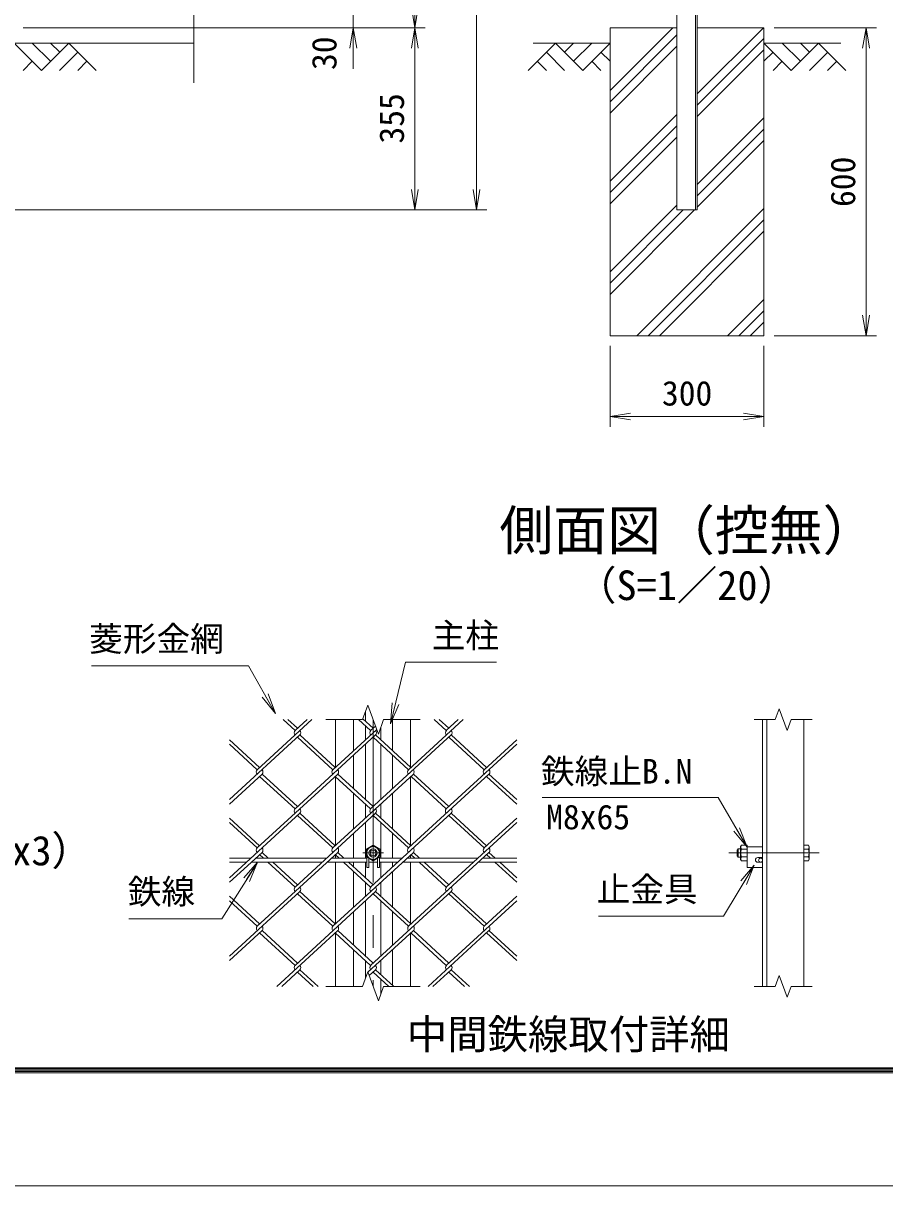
# Model space of a CAD drawing. Units: millimetres at full size. Extents: x -4200 to 4200, y -2970 to 2970.
# Drawn here: x -1217 to 462, y -2970 to -705 of the extents above; entities that cross this region are included whole.
import ezdxf
from ezdxf.enums import TextEntityAlignment as Align

# ---------------------------------------------------------------- set-up
doc = ezdxf.new("R2010")
doc.units = ezdxf.units.MM
doc.header["$LTSCALE"] = 10
doc.linetypes.add('USER1', pattern=[50.8, 31.75, -6.35, 6.35, -6.35])
for name, color, linetype, lineweight in [('0-0_D-STR1', 1, 'Continuous', 18), ('0-1_D-BMK', 2, 'USER1', 13), ('0-2_D-STR-DIM', 7, 'Continuous', 13), ('0-3_D-STR3', 3, 'Continuous', 13), ('0-4_D-BGD', 7, 'Continuous', 18), ('0-5_D-STR4', 7, 'Continuous', 18), ('0-6_D-STR-TXT', 7, 'Continuous', 13), ('0-7_0', 7, 'Continuous', 18), ('0-9_D-STR2', 7, 'Continuous', 13), ('0-A_D-DCR-HCH', 7, 'Continuous', 13), ('0-B_D-TTL', 7, 'Continuous', 18)]:
    doc.layers.add(name, color=color, linetype=linetype, lineweight=lineweight)
doc.layers.add('0-8_D-TTL-TXT', color=7, linetype='Continuous')
doc.styles.add('ＭＳ ゴシック', font='')
doc.styles.get('ＭＳ ゴシック').set_extended_font_data('MS Gothic')

# ---------------------------------------------------------------- blocks, each defined once
blk = doc.blocks.new('_Open')
at = {"layer": '0-7_0'}
blk.add_line((-10, 1.667), (0, 0), dxfattribs=at)
blk.add_lwpolyline([(-10, -1.667), (0, 0), (-10, 0)], dxfattribs=at)

msp = doc.modelspace()

# ---------------------------------------------------------------- linework, layer by layer
at = {"layer": '0-0_D-STR1'}
for p, q in [((56.53, -1068.85), (56.53, 2301.15)), ((93.03, -1068.85), (93.03, 2301.15)), ((96.53, -1068.85), (96.53, 2301.15)), ((96.53, -1068.85), (56.53, -1068.85)), ((-550.35, -2046.54), (-550.35, -2065.05)), ((-608.35, -2154.37), (-608.35, -2061.71)), ((-573.35, -2122.3), (-573.35, -2061.71)), ((-550.35, -2073.73), (-550.35, -2101.22)), ((-520.35, -2076.88), (-520.35, -2101.22)), ((-497.35, -2122.3), (-497.35, -2061.71)), ((-462.35, -2154.37), (-462.35, -2061.71)), ((223.96, -2581.71), (223.96, -2061.71)), ((231.96, -2581.71), (231.96, -2061.71)), ((303.96, -2581.71), (303.96, -2061.71)), ((-550.35, -2109.9), (-550.35, -2217.53)), ((-520.35, -2109.9), (-520.35, -2217.53)), ((-573.35, -2196.46), (-573.35, -2130.98)), ((-497.35, -2196.46), (-497.35, -2130.98)), ((-608.35, -2306.85), (-608.35, -2173.07)), ((-462.35, -2306.85), (-462.35, -2173.07)), ((-573.35, -2274.78), (-573.35, -2205.14)), ((-497.35, -2274.78), (-497.35, -2205.14)), ((-550.35, -2226.21), (-550.35, -2253.7)), ((-520.35, -2226.21), (-520.35, -2253.7)), ((-550.35, -2262.38), (-550.35, -2331.71)), ((-520.35, -2262.38), (-520.35, -2331.71)), ((-573.35, -2331.71), (-573.35, -2283.46)), ((-497.35, -2331.71), (-497.35, -2283.46)), ((-608.35, -2331.71), (-608.35, -2325.54)), ((-462.35, -2331.71), (-462.35, -2325.54)), ((-608.35, -2459.33), (-608.35, -2339.71)), ((-573.35, -2348.94), (-573.35, -2339.71)), ((-550.35, -2339.71), (-550.35, -2370.01)), ((-520.35, -2339.71), (-520.35, -2370.01)), ((-497.35, -2348.94), (-497.35, -2339.71)), ((-462.35, -2459.33), (-462.35, -2339.71)), ((-573.35, -2427.26), (-573.35, -2357.62)), ((-497.35, -2427.26), (-497.35, -2357.62)), ((-550.35, -2378.69), (-550.35, -2406.18)), ((-520.35, -2378.69), (-520.35, -2406.18)), ((-550.35, -2414.86), (-550.35, -2522.49)), ((-520.35, -2414.86), (-520.35, -2522.49)), ((-573.35, -2501.41), (-573.35, -2435.94)), ((-497.35, -2501.41), (-497.35, -2435.94)), ((-608.35, -2581.71), (-608.35, -2478.02)), ((-462.35, -2581.71), (-462.35, -2478.02)), ((-573.35, -2581.71), (-573.35, -2510.1)), ((-497.35, -2579.74), (-497.35, -2510.1)), ((-550.35, -2531.17), (-550.35, -2566.54)), ((-520.35, -2531.17), (-520.35, -2558.66)), ((-520.35, -2567.34), (-520.35, -2596.88))]:
    msp.add_line(p, q, dxfattribs=at)
at = {"layer": '0-1_D-BMK'}
for p, q in [((-535.35, -2061.71), (-535.35, -2581.71)), ((-515.35, -2321.71), (-555.35, -2321.71)), ((157.97, -2321.71), (333.96, -2321.71))]:
    msp.add_line(p, q, dxfattribs=at)
at = {"layer": '0-2_D-STR-DIM'}
for p, q in [((-333.93, -1068.85), (-333.93, 2301.15)), ((-453.93, 2286.15), (-453.93, -713.85)), ((-884.97, 185.5), (-884.97, -821.16)), ((-573.93, -683.85), (-573.93, -713.85)), ((-1217.2, -713.85), (-433.93, -713.85)), ((-1214.97, -713.85), (-553.93, -713.85)), ((-1214.97, -713.85), (-433.93, -713.85)), ((-453.93, -713.85), (-453.93, -1068.85)), ((246.53, -713.85), (445.54, -713.85)), ((425.54, -1313.85), (425.54, -713.85)), ((-573.93, -753.85), (-573.93, -793.85)), ((-1328.47, -1068.85), (-433.93, -1068.85)), ((-1328.47, -1068.85), (-313.93, -1068.85)), ((-73.47, -1333.85), (-73.47, -1491.17)), ((226.53, -1333.85), (226.53, -1491.17)), ((246.53, -1313.85), (445.54, -1313.85)), ((-73.47, -1471.17), (226.53, -1471.17)), ((-555.87, -2061.71), (-627.35, -2061.71)), ((-443.35, -2061.71), (-514.83, -2061.71)), ((207.46, -2061.71), (248.57, -2061.71)), ((279.35, -2061.71), (320.46, -2061.71)), ((-555.87, -2581.71), (-627.35, -2581.71)), ((-443.35, -2581.71), (-514.83, -2581.71)), ((207.46, -2581.71), (248.57, -2581.71)), ((279.35, -2581.71), (320.46, -2581.71))]:
    msp.add_line(p, q, dxfattribs=at)
for points in [[(-555.87, -2061.71), (-545.61, -2033.52), (-525.09, -2089.9), (-514.83, -2061.71)], [(279.35, -2061.71), (271.66, -2082.86), (256.27, -2040.57), (248.57, -2061.71)], [(-555.87, -2581.71), (-545.61, -2553.52), (-525.09, -2609.9), (-514.83, -2581.71)], [(279.35, -2581.71), (271.66, -2602.86), (256.27, -2560.57), (248.57, -2581.71)]]:
    msp.add_lwpolyline(points, dxfattribs=at)
at = {"layer": '0-3_D-STR3'}
for p, q in [((-535.35, -2306.7), (-548.35, -2314.21)), ((-522.35, -2314.21), (-535.35, -2306.7)), ((182.41, -2306.7), (180.96, -2309.21)), ((180.96, -2334.21), (180.96, -2309.21)), ((193.96, -2306.7), (182.41, -2306.7)), ((193.96, -2336.72), (193.96, -2306.7)), ((193.96, -2309.71), (223.96, -2309.71)), ((193.96, -2309.71), (193.96, -2349.71)), ((303.96, -2306.7), (313.17, -2306.7)), ((303.96, -2306.7), (303.96, -2336.72)), ((314.56, -2309.11), (313.17, -2306.7)), ((314.56, -2309.11), (314.56, -2334.31)), ((-773.46, -2331.71), (-815.35, -2331.71)), ((-626.01, -2331.71), (-763.99, -2331.71)), ((-547.85, -2331.71), (-616.54, -2331.71)), ((-548.35, -2314.21), (-548.35, -2329.22)), ((-548.35, -2329.22), (-535.35, -2336.72)), ((-547.85, -2329.51), (-547.85, -2349.71)), ((-543.85, -2331.82), (-543.85, -2349.71)), ((-535.35, -2336.72), (-522.35, -2329.22)), ((-526.85, -2331.82), (-526.85, -2349.71)), ((-522.85, -2329.51), (-522.85, -2349.71)), ((-478.55, -2331.71), (-522.85, -2331.71)), ((-522.35, -2329.22), (-522.35, -2314.21)), ((-331.1, -2331.71), (-469.08, -2331.71)), ((-255.35, -2331.71), (-321.62, -2331.71)), ((176.36, -2313.71), (173.96, -2316.11)), ((173.96, -2316.11), (173.96, -2327.31)), ((176.36, -2329.71), (173.96, -2327.31)), ((176.36, -2313.71), (176.36, -2329.71)), ((180.96, -2313.71), (176.36, -2313.71)), ((180.96, -2329.71), (176.36, -2329.71)), ((193.96, -2314.21), (182.41, -2314.21)), ((193.96, -2329.22), (182.41, -2329.22)), ((214.46, -2330.71), (223.96, -2330.71)), ((303.96, -2314.21), (313.17, -2314.21)), ((303.96, -2329.22), (313.17, -2329.22)), ((-782.19, -2339.71), (-815.35, -2339.71)), ((-634.74, -2339.71), (-772.72, -2339.71)), ((-547.85, -2339.71), (-625.27, -2339.71)), ((-547.85, -2349.71), (-543.85, -2349.71)), ((-526.85, -2339.71), (-543.85, -2339.71)), ((-526.85, -2349.71), (-522.85, -2349.71)), ((-487.28, -2339.71), (-522.85, -2339.71)), ((-339.83, -2339.71), (-477.81, -2339.71)), ((-255.35, -2339.71), (-330.35, -2339.71)), ((182.41, -2336.72), (180.96, -2334.21)), ((193.96, -2336.72), (182.41, -2336.72)), ((193.96, -2349.71), (223.96, -2349.71)), ((214.46, -2339.71), (223.96, -2339.71)), ((223.96, -2339.71), (223.96, -2349.71)), ((303.96, -2336.72), (313.17, -2336.72)), ((314.56, -2334.31), (313.17, -2336.72))]:
    msp.add_line(p, q, dxfattribs=at)
for centre, radius in [((-535.35, -2321.71), 12.5), ((-535.35, -2321.71), 8), ((-535.35, -2321.71), 5.6), ((219.96, -2335.71), 4)]:
    msp.add_circle(centre, radius, dxfattribs=at)
for centre, radius, start, end in [((187.9, -2310.46), 6.64, 145.61586, 214.38414), ((307.69, -2310.46), 6.64, 325.61585, 34.38415), ((206.09, -2321.71), 24.84, 162.4121, 197.5879), ((187.9, -2332.97), 6.64, 145.61584, 214.38415), ((214.46, -2335.21), 4.5, 90, 270), ((289.49, -2321.71), 24.84, 342.4121, 17.5879), ((307.69, -2332.97), 6.64, 325.61585, 34.38415)]:
    msp.add_arc(centre, radius, start, end, dxfattribs=at)
at = {"layer": '0-4_D-BGD'}
for p, q in [((-1234.97, -743.85), (-884.97, -743.85)), ((-223.47, -743.85), (-73.47, -743.85)), ((376.53, -743.85), (226.53, -743.85))]:
    msp.add_line(p, q, dxfattribs=at)
at = {"layer": '0-5_D-STR4'}
for p, q in [((-73.47, -713.85), (-73.47, -1313.85)), ((56.53, -713.85), (-73.47, -713.85)), ((226.53, -713.85), (96.53, -713.85)), ((226.53, -713.85), (226.53, -1313.85)), ((226.53, -1313.85), (-73.47, -1313.85))]:
    msp.add_line(p, q, dxfattribs=at)
at = {"layer": '0-6_D-STR-TXT'}
for points in [[(-1083.89, -1957.11), (-778.4, -1957.11), (-726.71, -2048.04)], [(-294.63, -1949.84), (-471.95, -1949.84), (-500.75, -2067.88)], [(-205.88, -2213.78), (136.92, -2213.78), (192.53, -2308.68)], [(-1011.16, -2449.69), (-830.29, -2449.69), (-761.39, -2341.4)], [(-96.18, -2445.02), (147.64, -2445.02), (206.51, -2346.83)]]:
    msp.add_lwpolyline(points, dxfattribs=at)
at = {"layer": '0-9_D-STR2'}
for p, q in [((-535.35, -2078.8), (-555.4, -2060.42)), ((-654.69, -2061.71), (-761.27, -2159.38)), ((-687.54, -2083.14), (-710.92, -2061.71)), ((-682.8, -2078.8), (-701.45, -2061.71)), ((-663.92, -2061.71), (-687.42, -2083.25)), ((-528.31, -2081.03), (-613.81, -2159.38)), ((-540.08, -2083.14), (-563.46, -2061.71)), ((-530.68, -2074.52), (-540.08, -2083.14)), ((-359.77, -2061.71), (-466.36, -2159.38)), ((-392.63, -2083.14), (-416.01, -2061.71)), ((-387.89, -2078.8), (-406.54, -2061.71)), ((-369.25, -2061.71), (-392.63, -2083.14)), ((-678.07, -2091.82), (-815.35, -2217.61)), ((-756.53, -2155.04), (-815.35, -2101.14)), ((-530.61, -2091.82), (-687.54, -2235.62)), ((-613.81, -2159.38), (-682.8, -2096.16)), ((-609.07, -2155.04), (-678.07, -2091.82)), ((-383.16, -2091.82), (-540.08, -2235.62)), ((-466.36, -2159.38), (-535.35, -2096.16)), ((-461.62, -2155.04), (-530.61, -2091.82)), ((-318.9, -2159.38), (-387.89, -2096.16)), ((-314.16, -2155.04), (-383.16, -2091.82)), ((-255.35, -2101.14), (-318.9, -2159.38)), ((-761.27, -2159.38), (-815.35, -2109.82)), ((-255.35, -2109.82), (-392.63, -2235.62)), ((-751.79, -2168.06), (-815.35, -2226.29)), ((-604.34, -2168.06), (-761.27, -2311.86)), ((-687.54, -2235.62), (-756.53, -2172.4)), ((-682.8, -2231.28), (-751.79, -2168.06)), ((-456.88, -2168.06), (-613.81, -2311.86)), ((-540.08, -2235.62), (-609.07, -2172.4)), ((-535.35, -2231.28), (-604.34, -2168.06)), ((-309.43, -2168.06), (-466.36, -2311.86)), ((-392.63, -2235.62), (-461.21, -2172.78)), ((-387.89, -2231.28), (-456.88, -2168.06)), ((-255.35, -2226.29), (-314.16, -2172.4)), ((-255.35, -2217.61), (-309.43, -2168.06)), ((-678.07, -2244.3), (-815.35, -2370.09)), ((-756.53, -2307.52), (-815.35, -2253.62)), ((-761.27, -2311.86), (-815.35, -2262.3)), ((-530.61, -2244.3), (-687.54, -2388.1)), ((-613.81, -2311.86), (-682.8, -2248.64)), ((-609.07, -2307.52), (-678.07, -2244.3)), ((-383.16, -2244.3), (-540.08, -2388.1)), ((-466.36, -2311.86), (-535.35, -2248.64)), ((-461.62, -2307.52), (-530.61, -2244.3)), ((-255.35, -2262.3), (-392.63, -2388.1)), ((-318.9, -2311.86), (-387.89, -2248.64)), ((-314.16, -2307.52), (-383.16, -2244.3)), ((-255.35, -2253.62), (-318.9, -2311.86)), ((-751.79, -2320.54), (-815.35, -2378.77)), ((-604.34, -2320.54), (-761.27, -2464.34)), ((-749.07, -2331.71), (-756.53, -2324.88)), ((-739.6, -2331.71), (-751.79, -2320.54)), ((-456.88, -2320.54), (-613.81, -2464.34)), ((-601.61, -2331.71), (-609.07, -2324.88)), ((-592.14, -2331.71), (-604.34, -2320.54)), ((-309.43, -2320.54), (-466.36, -2464.34)), ((-454.16, -2331.71), (-461.62, -2324.88)), ((-444.69, -2331.71), (-456.88, -2320.54)), ((-306.7, -2331.71), (-314.16, -2324.88)), ((-297.23, -2331.71), (-309.43, -2320.54)), ((-687.54, -2388.1), (-740.34, -2339.71)), ((-682.8, -2383.76), (-730.87, -2339.71)), ((-540.08, -2388.1), (-592.88, -2339.71)), ((-535.35, -2383.76), (-583.41, -2339.71)), ((-392.63, -2388.1), (-445.43, -2339.71)), ((-387.89, -2383.76), (-435.96, -2339.71)), ((-255.35, -2378.77), (-297.97, -2339.71)), ((-255.35, -2370.09), (-288.5, -2339.71)), ((-678.07, -2396.78), (-815.35, -2522.57)), ((-530.61, -2396.78), (-687.54, -2540.58)), ((-609.07, -2460), (-678.07, -2396.78)), ((-383.16, -2396.78), (-540.08, -2540.58)), ((-461.62, -2460), (-530.61, -2396.78)), ((-314.16, -2460), (-383.16, -2396.78)), ((-756.53, -2460), (-815.35, -2406.1)), ((-761.27, -2464.34), (-815.35, -2414.78)), ((-613.81, -2464.34), (-682.8, -2401.12)), ((-466.36, -2464.34), (-535.35, -2401.12)), ((-255.35, -2414.78), (-392.63, -2540.58)), ((-318.9, -2464.34), (-387.89, -2401.12)), ((-255.35, -2406.1), (-318.9, -2464.34)), ((-751.79, -2473.02), (-815.35, -2531.25)), ((-687.54, -2540.58), (-756.53, -2477.36)), ((-682.8, -2536.24), (-751.79, -2473.02)), ((-604.34, -2473.02), (-722.96, -2581.71)), ((-540.08, -2540.58), (-609.07, -2477.36)), ((-535.35, -2536.24), (-604.34, -2473.02)), ((-456.88, -2473.02), (-545.39, -2554.12)), ((-392.63, -2540.58), (-461.62, -2477.36)), ((-387.89, -2536.24), (-456.88, -2473.02)), ((-309.43, -2473.02), (-428.05, -2581.71)), ((-255.35, -2531.25), (-314.16, -2477.36)), ((-255.35, -2522.57), (-309.43, -2473.02)), ((-678.07, -2549.26), (-713.49, -2581.71)), ((-652.12, -2581.71), (-682.8, -2553.6)), ((-642.64, -2581.71), (-678.07, -2549.26)), ((-530.61, -2549.26), (-543.02, -2560.63)), ((-504.66, -2581.71), (-535.35, -2553.6)), ((-495.19, -2581.71), (-530.61, -2549.26)), ((-383.16, -2549.26), (-418.58, -2581.71)), ((-357.21, -2581.71), (-387.89, -2553.6)), ((-347.73, -2581.71), (-383.16, -2549.26))]:
    msp.add_line(p, q, dxfattribs=at)
for centre, start, end in [((-682.7, -2087.6), 137.5, 222.5), ((-682.7, -2087.6), 317.5, 42.5), ((-535.24, -2087.6), 137.5, 222.5), ((-535.24, -2087.6), 317.5, 42.5), ((-387.78, -2087.6), 137.5, 222.5), ((-387.78, -2087.6), 317.5, 42.5), ((-756.53, -2163.72), 137.5, 222.5), ((-756.53, -2163.72), 317.5, 42.5), ((-609.07, -2163.72), 137.5, 222.5), ((-609.07, -2163.72), 317.5, 42.5), ((-461.62, -2163.72), 137.5, 222.5), ((-461.62, -2163.72), 317.5, 42.5), ((-314.06, -2163.84), 137.5, 222.5), ((-314.06, -2163.84), 317.5, 42.5), ((-682.81, -2239.97), 137.5, 222.5), ((-682.81, -2239.97), 317.5, 42.5), ((-535.36, -2239.97), 137.5, 222.5), ((-535.36, -2239.97), 317.5, 42.5), ((-387.9, -2239.97), 137.5, 222.5), ((-387.9, -2239.97), 317.5, 42.5), ((-756.53, -2316.2), 137.5, 222.5), ((-756.53, -2316.2), 317.5, 42.5), ((-609.07, -2316.2), 137.5, 222.5), ((-609.07, -2316.2), 317.5, 42.5), ((-461.62, -2316.2), 137.5, 222.5), ((-461.62, -2316.2), 317.5, 42.5), ((-314.06, -2316.32), 137.5, 222.5), ((-314.06, -2316.32), 317.5, 42.5), ((-682.81, -2392.45), 137.5, 222.5), ((-682.81, -2392.45), 317.5, 42.5), ((-535.23, -2392.55), 137.5, 222.5), ((-535.23, -2392.55), 317.5, 42.5), ((-387.77, -2392.55), 137.5, 222.5), ((-387.77, -2392.55), 317.5, 42.5), ((-756.41, -2468.78), 137.5, 222.5), ((-756.41, -2468.78), 317.5, 42.5), ((-608.96, -2468.78), 137.5, 222.5), ((-608.96, -2468.78), 317.5, 42.5), ((-461.5, -2468.78), 137.5, 222.5), ((-461.5, -2468.78), 317.5, 42.5), ((-313.94, -2468.9), 137.5, 222.5), ((-313.94, -2468.9), 317.5, 42.5), ((-682.81, -2544.93), 137.5, 222.5), ((-682.81, -2544.93), 317.5, 42.5), ((-535.23, -2545.02), 137.5, 222.5), ((-535.23, -2545.02), 317.5, 42.5), ((-387.77, -2545.02), 137.5, 222.5), ((-387.77, -2545.02), 317.5, 42.5)]:
    msp.add_arc(centre, 6.42, start, end, dxfattribs=at)
at = {"layer": '0-A_D-DCR-HCH'}
for p, q in [((-73.47, -835.93), (48.61, -713.85)), ((96.53, -842.71), (225.38, -713.85)), ((-1181.76, -797.06), (-1234.97, -743.85)), ((-1164.03, -779.33), (-1199.5, -743.85)), ((-1128.55, -743.85), (-1181.76, -797.06)), ((-1146.2, -761.68), (-1164.03, -743.85)), ((-1128.55, -743.85), (-1075.34, -797.06)), ((-179.9, -743.85), (-233.11, -797.06)), ((-179.9, -743.85), (-126.68, -797.06)), ((-162.16, -761.59), (-144.42, -743.85)), ((-144.42, -779.33), (-108.95, -743.85)), ((-126.68, -797.06), (-73.47, -743.85)), ((-73.47, -858.03), (56.53, -728.03)), ((96.53, -864.8), (226.53, -734.8)), ((279.74, -797.06), (226.53, -743.85)), ((297.48, -779.33), (262, -743.85)), ((332.95, -743.85), (279.74, -797.06)), ((315.31, -761.68), (297.48, -743.85)), ((332.95, -743.85), (386.16, -797.06)), ((-1110.81, -761.59), (-1146.45, -797.06)), ((-197.63, -761.59), (-162, -797.06)), ((-91.21, -761.59), (-73.47, -779.25)), ((-73.47, -880.12), (56.53, -750.12)), ((96.53, -886.9), (226.53, -756.9)), ((244.27, -761.59), (226.53, -779.25)), ((350.69, -761.59), (315.05, -797.06)), ((-1199.5, -779.33), (-1217.32, -797.06)), ((-1093.08, -779.33), (-1110.89, -797.06)), ((-215.37, -779.33), (-197.55, -797.06)), ((-108.95, -779.33), (-91.13, -797.06)), ((262, -779.33), (244.18, -797.06)), ((368.43, -779.33), (350.61, -797.06)), ((-73.47, -1012.71), (56.53, -882.71)), ((-73.47, -1034.8), (56.53, -904.8)), ((96.53, -1019.48), (226.53, -889.48)), ((-73.47, -1056.9), (56.53, -926.9)), ((96.53, -1041.58), (226.53, -911.58)), ((96.53, -1063.68), (226.53, -933.68)), ((-73.47, -1189.48), (56.53, -1059.48)), ((-73.47, -1233.68), (91.35, -1068.85)), ((-73.47, -1211.58), (69.26, -1068.85)), ((-21.06, -1313.85), (226.53, -1066.26)), ((1.03, -1313.85), (226.53, -1088.36)), ((23.13, -1313.85), (226.53, -1110.45)), ((155.71, -1313.85), (226.53, -1243.04)), ((177.81, -1313.85), (226.53, -1265.13)), ((199.91, -1313.85), (226.53, -1287.23))]:
    msp.add_line(p, q, dxfattribs=at)
at = {"layer": '0-B_D-TTL', "color": 2}
msp.add_lwpolyline([(-4200, 2970), (4200, 2970), (4200, -2970), (-4200, -2970)], close=True, dxfattribs=at)
at = {"layer": '0-B_D-TTL'}
for points in [[(-3930, 2750), (3930, 2750), (3930, -2750), (-3930, -2750)], [(-3927.5, 2747.5), (3927.5, 2747.5), (3927.5, -2747.5), (-3927.5, -2747.5)], [(-3925, 2745), (3925, 2745), (3925, -2745), (-3925, -2745)], [(-3922.5, 2742.5), (3922.5, 2742.5), (3922.5, -2742.5), (-3922.5, -2742.5)], [(-3920, 2740), (3920, 2740), (3920, -2740), (-3920, -2740)]]:
    msp.add_lwpolyline(points, close=True, dxfattribs=at)

# ---------------------------------------------------------------- block references
at = {"layer": '0-2_D-STR-DIM', "xscale": 4, "yscale": 4}
for p, rotation in [((-453.93, -713.85), 270), ((-573.93, -713.85), 90), ((-453.93, -713.85), 90), ((425.54, -713.85), 90), ((-453.93, -1068.85), 270), ((-333.93, -1068.85), 270), ((425.54, -1313.85), 270), ((-73.47, -1471.17), 180)]:
    msp.add_blockref('_Open', p, dxfattribs=dict(at, rotation=rotation))
msp.add_blockref('_Open', (226.53, -1471.17), dxfattribs=at)
at = {"layer": '0-6_D-STR-TXT', "xscale": 4, "yscale": 4}
for p, rotation in [((-725.73, -2049.78), 299.61327), ((-501.23, -2069.82), 256.28935), ((193.55, -2310.41), 300.37182), ((-760.32, -2339.71), 57.53248), ((207.54, -2345.12), 59.05204)]:
    msp.add_blockref('_Open', p, dxfattribs=dict(at, rotation=rotation))

# ---------------------------------------------------------------- texts
at = {"layer": '0-2_D-STR-DIM', "style": 'ＭＳ ゴシック'}
for s, p in [('30', (-592.19, -796.28)), ('355', (-460.68, -939.6)), ('600', (418.79, -1063.12))]:
    msp.add_text(s, height=48.09, rotation=90, dxfattribs=at).set_placement(p, align=Align.BOTTOM_LEFT)
msp.add_text('300', height=48.09, dxfattribs=at).set_placement((27.64, -1464.42), align=Align.BOTTOM_LEFT)
at = {"layer": '0-6_D-STR-TXT', "style": 'ＭＳ ゴシック'}
for s, p in [('菱形金網', (-1088.72, -1942.87)), ('主柱', (-421.03, -1936.11)), ('鉄線止B.N', (-208.17, -2200.94)), ('M8x65', (-197.98, -2289.99)), ('鉄線', (-1013.45, -2435.32)), ('止金具', (-99.48, -2430.79))]:
    msp.add_text(s, height=48.09, dxfattribs=at).set_placement(p, align=Align.BOTTOM_LEFT)
at = {"layer": '0-8_D-TTL-TXT', "style": 'ＭＳ ゴシック'}
for s, height, p in [('側面図（控無）', 76.98, (-289.19, -1754.73)), ('（S=1／20）', 57.7, (-139.75, -1846.3)), ('胴縁断面図（R付L40x40x3）', 57.7, (-2066.34, -2363.09)), ('中間鉄線取付詳細', 57.7, (-469.57, -2720.99))]:
    msp.add_text(s, height=height, dxfattribs=at).set_placement(p, align=Align.BOTTOM_LEFT)

doc.saveas('drawing.dxf')
